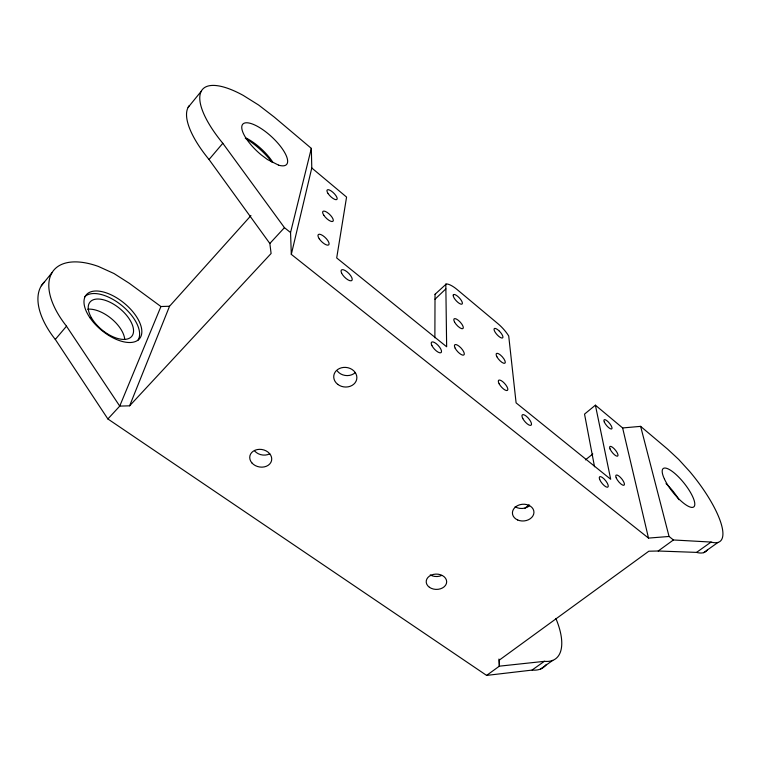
<?xml version="1.0" encoding="UTF-8"?>
<svg xmlns="http://www.w3.org/2000/svg" width="761" height="761" viewBox="0 0 761 761"><rect width="100%" height="100%" fill="white"/><g stroke="black" fill="none" stroke-linecap="round" stroke-linejoin="round"><path stroke-width="1.14" d="M434.873 337.808L435.026 294.307L446.355 283.929A19.063 6.364 47 0 1 457.161 289.589L497.97 323.72A18.702 6.145 47.9 0 1 508.719 335.991L516.101 402.873L610.683 479.259L595.397 405.175L584.534 414.108L594.531 466.75M291.311 254.374L311.782 167.981L311.335 148.385L274.245 117.07L258.645 105.047L243.168 95.363A81.808 28.186 42.7 0 0 200.837 92.11A81.808 28.186 42.7 0 0 222.811 143.287L284.443 227.653L290.55 232.552L291.311 254.374L648.505 538.094L669.062 536.467L673.418 539.968L711.088 542.06A67.31 19.834 51.4 0 0 689.704 471.516L678.698 459.444L667.635 449.161L640.629 426.36L622.631 427.948L595.397 405.175M290.55 232.552L311.335 148.385M546.369 664.41A61.631 28.138 53.6 0 1 532.281 670.07L486.612 675.407L107.881 418.959L119.743 406.108L129.617 405.822L169.541 306.245L250.94 215.62M160.932 306.531L119.743 406.108L66.302 325.917A74.302 38.079 39.3 0 1 51.558 273.484A74.302 38.079 39.3 0 1 98.397 266.445L113.998 273.532L129.284 283.292L160.932 306.531L169.541 306.245M41.332 285.784L52.071 272.59M188.129 107.377L201.199 91.32M107.881 418.959L55.306 339.406L66.53 326.165M129.617 405.822L271.106 253.489L269.841 243.482L209.037 159.515L222.811 143.287M269.841 243.482L284.443 227.653M435.007 299.225L445.87 288.866M524.529 508.51L529.142 504.828M585.428 459.882L592.809 453.984M486.612 675.407L499.359 666.17L544.591 661.319A62.022 27.624 53.4 0 0 555.872 618.484M498.931 659.045L499.359 666.17L499.33 660.091L648.829 551.211L658.198 551.002L673.418 539.968M658.198 551.002L696.553 552.391L711.088 542.06M532.11 670.022L544.429 661.271M703.564 552.667L717.975 542.46M540.557 669.024L552.781 660.367M435.026 294.307L435.577 294.241M311.782 167.981L346.569 197.08L336.695 257.95L446.65 346.778L445.813 283.996M55.306 339.406L55.077 339.159A73.76 38.697 39 0 1 44.148 282.169M640.629 426.36L669.062 536.467M622.631 427.948L648.505 538.094M245.299 138.264A37.65 13.517 42.4 0 1 271.886 162.083M441.77 575.421A10.102 7.62 0.6 0 1 430.241 574.916M84.652 296.809A34.435 17.712 39.3 0 1 121.75 305.437A34.435 17.712 39.3 0 1 138.026 340.167M666.027 483.606A24.371 7.429 51.5 0 1 678.945 499.701M87.629 309.223A26.844 14.069 39 0 1 111.106 318.412A26.844 14.069 39 0 1 124.756 339.492M209.037 159.515A81.132 29.165 42.4 0 1 189.375 105.513M529.38 505.894A10.625 8.323 -4.5 0 1 515.102 506.731M707.14 550.165A66.854 20.576 51.5 0 1 696.553 552.391M246.402 138.188A29.574 10.53 42.5 0 1 272.619 161.95M355.339 372.538A11.425 9.712 7.6 0 1 337.351 371.073M269.784 453.794A10.92 8.752 11.4 0 1 254.65 450.978M453.29 295.04L453.195 295.506A6.354 2.121 47 0 0 457.875 302.345A6.354 2.121 47 0 0 462.403 303.192A6.354 2.121 47 0 0 457.713 296.343L456.524 295.458A6.354 2.121 47 0 0 453.328 294.859L453.29 295.04M278.602 165.156L267.444 159.525L261.337 154.968A29.765 10.245 42.7 0 1 243.606 123.491A29.765 10.245 42.7 0 1 278.821 144.276A29.765 10.245 42.7 0 1 278.602 165.156M499.378 331.178L498.227 330.112A6.24 2.055 47.9 0 0 494.051 329.523A6.24 2.055 47.9 0 0 498.769 336.343A6.24 2.055 47.9 0 0 502.926 336.904L502.698 335.972A6.24 2.055 47.9 0 0 499.378 331.178M328.096 193.579A6.811 2.331 44.2 0 0 336.876 199.477A6.811 2.331 44.2 0 0 331.187 190.973A6.811 2.331 44.2 0 0 328.096 193.579M664.505 479.202A24.514 7.21 51.4 0 0 692.757 507.349A24.514 7.21 51.4 0 0 678.279 476.662A24.514 7.21 51.4 0 0 664.505 479.202M341.584 273.056A7.401 2.816 45 0 0 351.249 280.79A7.401 2.816 45 0 0 347.092 271.858A7.401 2.816 45 0 0 341.584 273.056M522.826 418.607A6.811 2.426 49.5 0 0 531.092 425.218A6.811 2.426 49.5 0 0 526.26 416.172A6.811 2.426 49.5 0 0 522.826 418.607M251.891 462.907A11.082 8.818 11.2 0 0 270.83 462.479A11.082 8.818 11.2 0 0 259.453 449.332A11.082 8.818 11.2 0 0 251.891 462.907M499.13 383.782A6.697 2.369 48.7 0 0 507.368 390.422A6.697 2.369 48.7 0 0 502.745 381.689A6.697 2.369 48.7 0 0 499.13 383.782M517.68 519.982A10.778 8.381 -4.4 0 0 533.946 512.391A10.778 8.381 -4.4 0 0 517.927 505.447A10.778 8.381 -4.4 0 0 517.68 519.982M429.404 587.283A10.245 7.667 0.6 0 0 446.403 583.554A10.245 7.667 0.6 0 0 433.494 574.393A10.245 7.667 0.6 0 0 429.404 587.283M616.191 477.822A6.44 2.102 51.1 0 0 623.735 485.328A6.44 2.102 51.1 0 0 620.386 477.328A6.44 2.102 51.1 0 0 616.191 477.822M610.027 448.933A6.193 1.969 50.6 0 0 617.323 456.22A6.193 1.969 50.6 0 0 614.127 448.686A6.193 1.969 50.6 0 0 610.027 448.933M89.874 317.651A34.483 17.655 39.3 0 0 139.577 338.616A34.483 17.655 39.3 0 0 109.261 294.003A34.483 17.655 39.3 0 0 89.874 317.651M337.741 384.362A11.596 9.798 7.5 0 0 356.662 379.463A11.596 9.798 7.5 0 0 341.489 367.782A11.596 9.798 7.5 0 0 337.741 384.362M454.488 321.922A6.592 2.283 47.3 0 0 462.745 328.685A6.592 2.283 47.3 0 0 458.426 320.41A6.592 2.283 47.3 0 0 454.488 321.922M604.282 421.965A5.974 1.845 50.1 0 0 611.33 429.042A5.974 1.845 50.1 0 0 608.286 421.927A5.974 1.845 50.1 0 0 604.282 421.965M496.885 356.738A6.468 2.207 48.3 0 0 504.838 363.254A6.468 2.207 48.3 0 0 500.386 354.959A6.468 2.207 48.3 0 0 496.885 356.738M455.145 348.148A6.839 2.464 47.7 0 0 463.725 355.064A6.839 2.464 47.7 0 0 459.235 346.341A6.839 2.464 47.7 0 0 455.145 348.148M91.339 317.613A27.006 13.888 39.3 0 0 130.626 337.446A27.006 13.888 39.3 0 0 110.697 302.583A27.006 13.888 39.3 0 0 91.339 317.613M599.678 479.516A6.63 2.245 51 0 0 607.478 487.249A6.63 2.245 51 0 0 604.139 478.983A6.63 2.245 51 0 0 599.678 479.516M319.211 238.745A7.334 2.73 44.3 0 0 328.762 244.842A7.334 2.73 44.3 0 0 322.645 235.491A7.334 2.73 44.3 0 0 319.211 238.745M431.906 345.589A7.068 2.635 47.3 0 0 440.857 352.752A7.068 2.635 47.3 0 0 436.348 343.744A7.068 2.635 47.3 0 0 431.906 345.589M323.825 215.277A7.058 2.521 44.2 0 0 332.976 221.28A7.058 2.521 44.2 0 0 327.087 212.367A7.058 2.521 44.2 0 0 323.825 215.277"/></g></svg>
